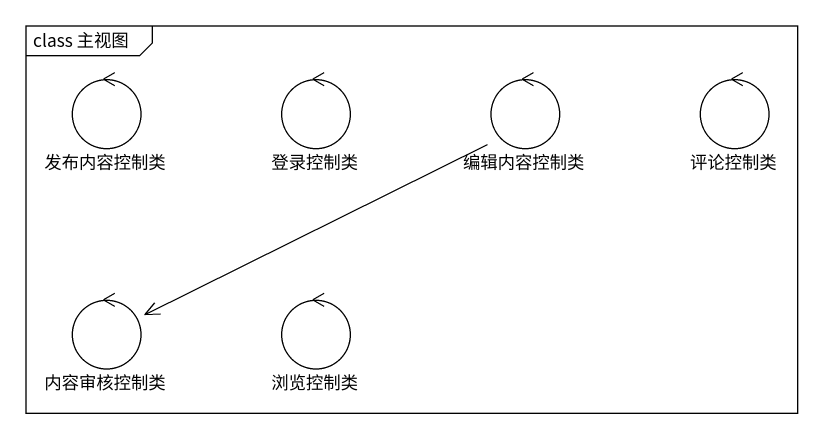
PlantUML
@startuml
mainframe class 主视图
control 发布内容控制类
control 登录控制类
control 编辑内容控制类
control 评论控制类
control 内容审核控制类
control 浏览控制类
编辑内容控制类 -left-> 内容审核控制类
@enduml
